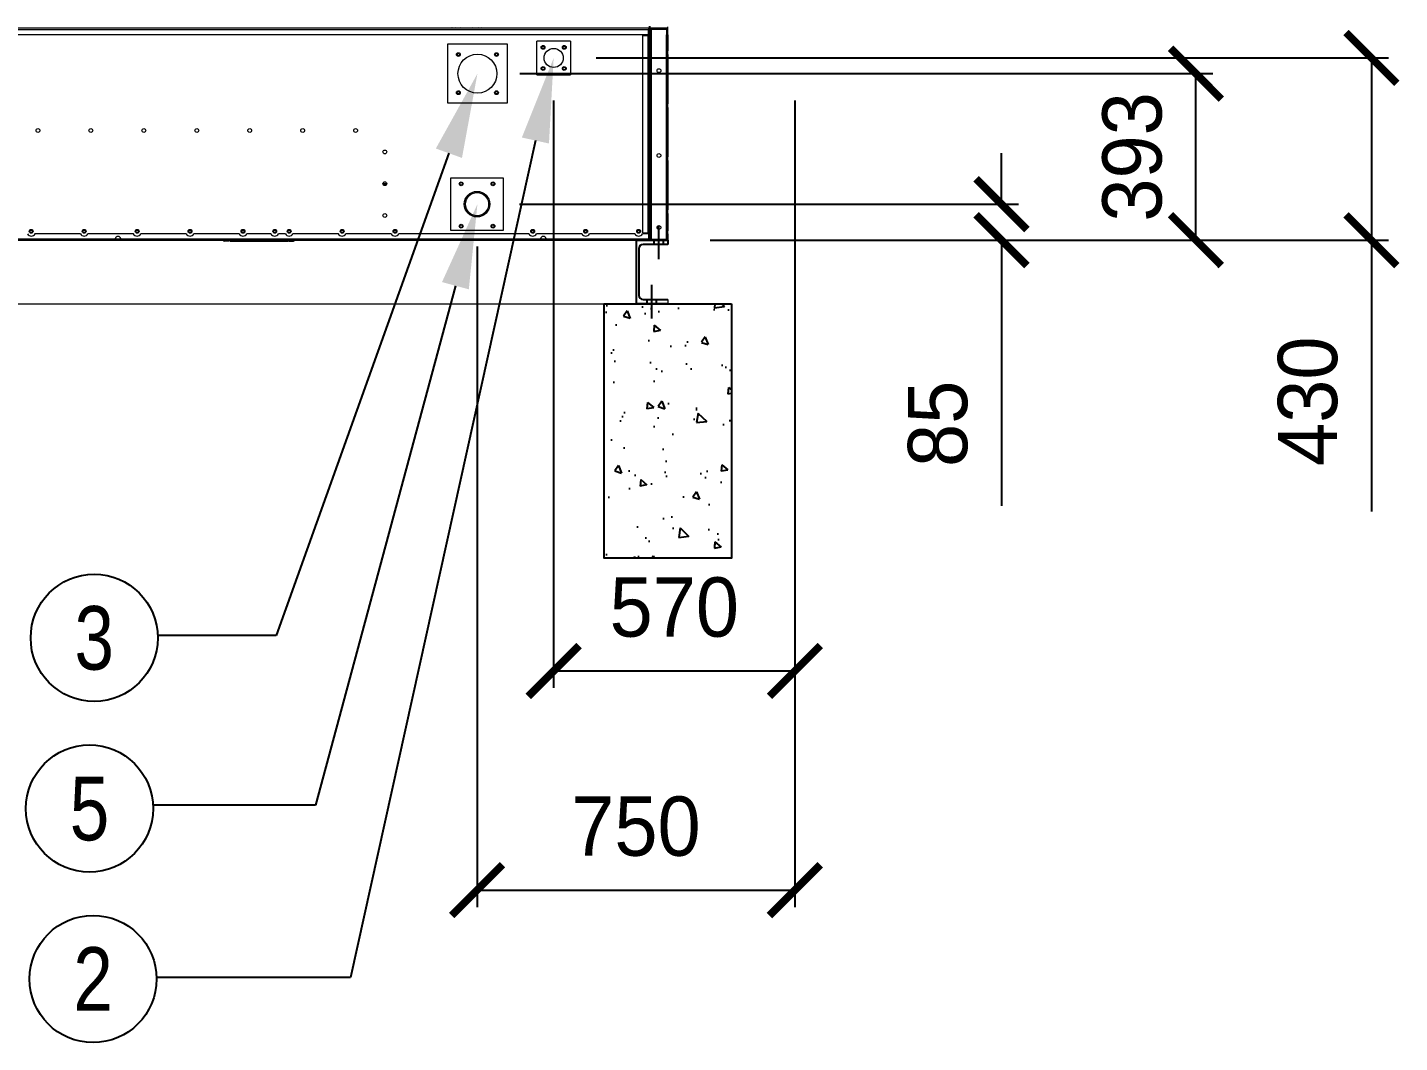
# Model space of a CAD drawing. Header units: millimetres. Extents: x 2023 to 34286, y 1728 to 24542.
# Drawn here: x 24474 to 27714, y 7797 to 10192 of the extents above; entities that cross this region are included whole.
import ezdxf
from ezdxf import colors
from ezdxf.entities.mleader import LeaderData, LeaderLine
from ezdxf.enums import TextEntityAlignment as Align
from ezdxf.math import Vec2, Vec3

# ---------------------------------------------------------------- set-up
doc = ezdxf.new("R2010")
doc.units = ezdxf.units.MM
doc.linetypes.add('CENTERX2', pattern=[4, 2.5, -0.5, 0.5, -0.5])
doc.layers.add('냉각탑_dim', color=1, linetype='Continuous')
doc.layers.add('냉각탑_text', color=3, linetype='Continuous')
doc.styles.add('HY울릉도L', font='')
doc.styles.get("Standard").update_dxf_attribs({"font": 'arial.ttf'})
doc.styles.get('HY울릉도L').set_extended_font_data('HY울릉도L')
doc.dimstyles.new('성지DIM', dxfattribs={"dimtxt": 3.5, "dimasz": 3, "dimexe": 1, "dimexo": 2.5, "dimgap": 2, "dimtad": 1, "dimdec": 0, "dimzin": 3, "dimdsep": 46, "dimtxsty": 'HY울릉도L', "dimblk": 'ARCHTICK', "dimcen": -2, "dimclrd": 256, "dimclre": 256, "dimclrt": 7, "dimadec": 0, "dimazin": 0, "dimtfac": 1, "dimtdec": 0, "dimtofl": 0, "dimtmove": 0, "dimatfit": 3, "dimfxl": 1, "dimtolj": 1, "dimtzin": 0, "dimlwe": -1, "dimarcsym": 0})

# ---------------------------------------------------------------- blocks, each defined once
blk = doc.blocks.new('_ArchTick')
at = {"color": 0, "linetype": 'ByBlock', "const_width": 0.15}
blk.add_lwpolyline([(-0.5, -0.5), (0.5, 0.5)], dxfattribs=at)
blk = doc.blocks.new('*D230')
at = {"layer": 'Defpoints', "color": 0, "transparency": 16777216}
for p in [(25535.8, 9775.2), (25986.2, 9690.2), (26774.1, 9690.2)]:
    blk.add_point(p, dxfattribs=at)
at = {"layer": '냉각탑_dim', "lineweight": -2, "transparency": 16777216}
for p, q in [((26774.1, 9775.2), (26774.1, 9895.2)), ((26774.1, 9690.2), (26774.1, 9063.5))]:
    blk.add_line(p, q, dxfattribs=at)
at = {"layer": '냉각탑_dim', "transparency": 16777216}
for p, q in [((25635.8, 9775.2), (26814.1, 9775.2)), ((26086.2, 9690.2), (26814.1, 9690.2))]:
    blk.add_line(p, q, dxfattribs=at)
at = {"layer": '냉각탑_dim', "lineweight": -2, "transparency": 16777216, "xscale": 120, "yscale": 120, "zscale": 120}
for p, rotation in [((26774.1, 9775.2), 270), ((26774.1, 9690.2), 90)]:
    blk.add_blockref('_ArchTick', p, dxfattribs=dict(at, rotation=rotation))
at = {"layer": '냉각탑_dim', "color": 7, "transparency": 16777216, "insert": (26624.1, 9256.9), "char_height": 140, "attachment_point": 5, "rotation": 90, "style": 'HY울릉도L'}
blk.add_mtext('\\A1;85', dxfattribs=at)
blk = doc.blocks.new('*D231')
at = {"layer": 'Defpoints', "color": 0, "transparency": 16777216}
for p in [(25536.7, 10083.2), (27233.1, 10083.2), (25986.2, 9690.2)]:
    blk.add_point(p, dxfattribs=at)
at = {"layer": '냉각탑_dim', "transparency": 16777216}
for p, q in [((25636.7, 10083.2), (27273.1, 10083.2)), ((26086.2, 9690.2), (27273.1, 9690.2))]:
    blk.add_line(p, q, dxfattribs=at)
at = {"layer": '냉각탑_dim', "lineweight": -2, "transparency": 16777216}
blk.add_line((27233.1, 9690.2), (27233.1, 10083.2), dxfattribs=at)
at = {"layer": '냉각탑_dim', "lineweight": -2, "transparency": 16777216, "xscale": 120, "yscale": 120, "zscale": 120}
for p, rotation in [((27233.1, 10083.2), 90), ((27233.1, 9690.2), 270)]:
    blk.add_blockref('_ArchTick', p, dxfattribs=dict(at, rotation=rotation))
at = {"layer": '냉각탑_dim', "color": 7, "transparency": 16777216, "insert": (27083.1, 9886.7), "char_height": 140, "attachment_point": 5, "rotation": 90, "style": 'HY울릉도L'}
blk.add_mtext('\\A1;393', dxfattribs=at)
blk = doc.blocks.new('*D232')
at = {"layer": 'Defpoints', "color": 0, "transparency": 16777216}
for p in [(25716.7, 10120.2), (25986.2, 9690.2), (27647.5, 9690.2)]:
    blk.add_point(p, dxfattribs=at)
at = {"layer": '냉각탑_dim', "transparency": 16777216}
for p, q in [((25816.7, 10120.2), (27687.5, 10120.2)), ((26086.2, 9690.2), (27687.5, 9690.2))]:
    blk.add_line(p, q, dxfattribs=at)
at = {"layer": '냉각탑_dim', "lineweight": -2, "transparency": 16777216}
for p, q in [((27647.5, 10120.2), (27647.5, 9690.2)), ((27647.5, 9690.2), (27647.5, 9050.2))]:
    blk.add_line(p, q, dxfattribs=at)
at = {"layer": '냉각탑_dim', "lineweight": -2, "transparency": 16777216, "xscale": 120, "yscale": 120, "zscale": 120}
for p, rotation in [((27647.5, 10120.2), 90), ((27647.5, 9690.2), 270)]:
    blk.add_blockref('_ArchTick', p, dxfattribs=dict(at, rotation=rotation))
at = {"layer": '냉각탑_dim', "color": 7, "transparency": 16777216, "insert": (27497.5, 9310.2), "char_height": 140, "attachment_point": 5, "rotation": 90, "style": 'HY울릉도L'}
blk.add_mtext('\\A1;430', dxfattribs=at)
blk = doc.blocks.new('*D233')
at = {"layer": 'Defpoints', "color": 0, "transparency": 16777216}
for p in [(25716.7, 10120.2), (26286.2, 10120.2), (26286.2, 8673.6)]:
    blk.add_point(p, dxfattribs=at)
at = {"layer": '냉각탑_dim', "transparency": 16777216}
for p, q in [((25716.7, 10020.2), (25716.7, 8633.6)), ((26286.2, 10020.2), (26286.2, 8633.6))]:
    blk.add_line(p, q, dxfattribs=at)
at = {"layer": '냉각탑_dim', "lineweight": -2, "transparency": 16777216}
blk.add_line((25716.7, 8673.6), (26286.2, 8673.6), dxfattribs=at)
at = {"layer": '냉각탑_dim', "lineweight": -2, "transparency": 16777216, "xscale": 120, "yscale": 120, "zscale": 120, "rotation": 180}
blk.add_blockref('_ArchTick', (25716.7, 8673.6), dxfattribs=at)
at = {"layer": '냉각탑_dim', "lineweight": -2, "transparency": 16777216, "xscale": 120, "yscale": 120, "zscale": 120}
blk.add_blockref('_ArchTick', (26286.2, 8673.6), dxfattribs=at)
at = {"layer": '냉각탑_dim', "color": 7, "transparency": 16777216, "insert": (26001.5, 8823.6), "char_height": 140, "attachment_point": 5, "style": 'HY울릉도L'}
blk.add_mtext('\\A1;570', dxfattribs=at)
blk = doc.blocks.new('*D234')
at = {"layer": 'Defpoints', "color": 0, "transparency": 16777216}
for p in [(25535.8, 9775.2), (26286.2, 9775.2), (26286.2, 8156.6)]:
    blk.add_point(p, dxfattribs=at)
at = {"layer": '냉각탑_dim', "transparency": 16777216}
for p, q in [((25535.8, 9675.2), (25535.8, 8116.6)), ((26286.2, 9675.2), (26286.2, 8116.6))]:
    blk.add_line(p, q, dxfattribs=at)
at = {"layer": '냉각탑_dim', "lineweight": -2, "transparency": 16777216}
blk.add_line((25535.8, 8156.6), (26286.2, 8156.6), dxfattribs=at)
at = {"layer": '냉각탑_dim', "lineweight": -2, "transparency": 16777216, "xscale": 120, "yscale": 120, "zscale": 120, "rotation": 180}
blk.add_blockref('_ArchTick', (25535.8, 8156.6), dxfattribs=at)
at = {"layer": '냉각탑_dim', "lineweight": -2, "transparency": 16777216, "xscale": 120, "yscale": 120, "zscale": 120}
blk.add_blockref('_ArchTick', (26286.2, 8156.6), dxfattribs=at)
at = {"layer": '냉각탑_dim', "color": 7, "transparency": 16777216, "insert": (25911, 8306.6), "char_height": 140, "attachment_point": 5, "style": 'HY울릉도L'}
blk.add_mtext('\\A1;750', dxfattribs=at)
blk = doc.blocks.new('2')
at = {"color": 7, "lineweight": 20}
for p, q in [((25940.5, 10190.2), (22431.9, 10190.2)), ((25940.5, 10186.8), (22431.9, 10186.8)), ((23254.7, 10175.2), (25203.7, 10175.2)), ((22463.8, 9690.2), (25908.6, 9690.2))]:
    blk.add_line(p, q, dxfattribs=at)
at = {"color": 7, "lineweight": 20, "ltscale": 0.000832431}
for p, q in [((24487.7, 10190.2), (24487.7, 10192.2)), ((24490.5, 10190.2), (24490.5, 10192.2)), ((25045.5, 10190.2), (25045.5, 10192.2)), ((25048.3, 10190.2), (25048.3, 10192.2)), ((25656.7, 10190.2), (25656.7, 10192.2)), ((25659.5, 10190.2), (25659.5, 10192.2))]:
    blk.add_line(p, q, dxfattribs=at)
at = {"color": 7, "lineweight": 20, "ltscale": 0.000833333}
for p, q in [((24757.7, 10190.2), (24757.7, 10192.2)), ((24761.1, 10190.2), (24761.1, 10192.2)), ((24779.3, 10190.2), (24779.3, 10192.2)), ((24782.7, 10190.2), (24782.7, 10192.2)), ((25912.2, 10192.2), (25912.2, 10190.2)), ((25938.8, 10190.2), (25938.8, 10192.2)), ((25938.8, 10173.2), (25938.8, 10175.2)), ((25940.2, 10175.2), (25940.2, 10173.2)), ((25940.2, 10173.2), (25942.2, 10173.2)), ((25984.2, 10175.2), (25986.2, 10175.2)), ((25984.2, 10174.4), (25986.2, 10174.4)), ((25986.2, 10174.4), (25984.2, 10174.4)), ((25944.2, 9840.2), (25942.2, 9840.2)), ((25944.2, 9835.2), (25942.2, 9835.2)), ((24681.5, 9692.2), (24681.5, 9690.2)), ((24694.9, 9692.2), (24694.9, 9690.2)), ((24950.7, 9688.2), (24950.7, 9690.2)), ((25090.7, 9688.2), (25090.7, 9690.2)), ((25685.5, 9692.2), (25685.5, 9690.2)), ((25698.9, 9692.2), (25698.9, 9690.2)), ((25938.8, 9705.2), (25938.8, 9707.2))]:
    blk.add_line(p, q, dxfattribs=at)
at = {"color": 7, "lineweight": 20, "ltscale": 0.000833334}
for p, q in [((25085.5, 10192.2), (25085.5, 10190.2)), ((25619.5, 10192.2), (25619.5, 10190.2)), ((25940.2, 9707.2), (25940.2, 9705.2))]:
    blk.add_line(p, q, dxfattribs=at)
at = {"color": 7, "lineweight": 20, "ltscale": 0.307}
blk.add_line((25203.7, 10175.2), (25940.5, 10175.2), dxfattribs=at)
at = {"color": 7, "lineweight": 20, "ltscale": 0.001149}
for p, q in [((25475.3, 10192.2), (25477.2, 10190.2)), ((25475.9, 10192.2), (25477.8, 10190.2)), ((25483, 10192.2), (25484.9, 10190.2)), ((25498.5, 10190.2), (25496.6, 10192.2)), ((25524.1, 10192.2), (25526, 10190.2)), ((25539.6, 10190.2), (25537.7, 10192.2)), ((25546.7, 10190.2), (25544.8, 10192.2))]:
    blk.add_line(p, q, dxfattribs=at)
at = {"color": 7, "lineweight": 20, "ltscale": 0.00083243}
for p, q in [((25663.9, 10190.2), (25663.9, 10192.2)), ((25669.1, 10190.2), (25669.1, 10192.2)), ((25733.7, 10190.2), (25733.7, 10192.2)), ((25738.9, 10190.2), (25738.9, 10192.2)), ((25739.1, 10190.2), (25739.1, 10192.2))]:
    blk.add_line(p, q, dxfattribs=at)
at = {"color": 7, "lineweight": 20, "ltscale": 0.004833}
for p, q in [((25927.2, 10173.2), (25938.8, 10173.2)), ((25940.5, 10175.2), (25940.5, 10186.8)), ((25984.2, 10175.2), (25984.2, 10186.8)), ((25986.2, 10175.2), (25986.2, 10186.8)), ((24950.7, 9688.2), (24939.1, 9688.2)), ((25090.7, 9688.2), (25102.3, 9688.2)), ((25927.2, 9707.2), (25938.8, 9707.2)), ((25940.5, 9705.2), (25940.5, 9693.6))]:
    blk.add_line(p, q, dxfattribs=at)
at = {"color": 7, "lineweight": 20, "ltscale": 0.194167}
for p, q in [((25927.2, 9707.2), (25927.2, 10173.2)), ((25938.8, 10173.2), (25938.8, 9707.2)), ((25942.2, 10173.2), (25942.2, 9707.2))]:
    blk.add_line(p, q, dxfattribs=at)
at = {"color": 7, "lineweight": 20, "ltscale": 0.001417}
for p, q in [((25938.8, 10173.2), (25942.2, 10173.2)), ((25940.5, 10190.2), (25940.5, 10186.8)), ((25938.8, 9707.2), (25942.2, 9707.2)), ((25940.5, 9690.2), (25940.5, 9693.6)), ((25982.8, 9691.9), (25986.2, 9691.9))]:
    blk.add_line(p, q, dxfattribs=at)
at = {"color": 7, "lineweight": 20, "ltscale": 0.000882011}
blk.add_line((25940.2, 10192.3), (25940.2, 10190.2), dxfattribs=at)
at = {"color": 7, "lineweight": 20, "ltscale": 0.000708333}
for p, q in [((25940.5, 10188.2), (25942.2, 10188.2)), ((25940.5, 10187.3), (25942.2, 10187.3)), ((25940.5, 9693.1), (25942.2, 9693.1)), ((25940.5, 9692.2), (25942.2, 9692.2)), ((25947.6, 9691.9), (25947.6, 9690.2)), ((25984.2, 9691.9), (25984.2, 9690.2))]:
    blk.add_line(p, q, dxfattribs=at)
at = {"color": 7, "lineweight": 20, "ltscale": 0.003208}
blk.add_line((25942.2, 10195), (25942.2, 10187.3), dxfattribs=at)
at = {"color": 7, "lineweight": 20, "ltscale": 0.000375}
for p, q in [((25942.2, 10187.3), (25942.2, 10188.2)), ((25942.2, 10187.3), (25942.2, 10188.2)), ((25942.2, 9693.1), (25942.2, 9692.2)), ((25942.2, 9693.1), (25942.2, 9692.2)), ((25942.2, 9693.1), (25942.2, 9692.2)), ((25942.2, 9693.1), (25942.2, 9692.2)), ((25942.2, 9693.1), (25942.2, 9692.2)), ((25942.2, 9693.1), (25942.2, 9692.2))]:
    blk.add_line(p, q, dxfattribs=at)
at = {"color": 7, "lineweight": 20, "ltscale": 0.005875}
for p, q in [((25942.2, 10173.2), (25942.2, 10187.3)), ((25984.2, 10188.5), (25984.2, 10174.4)), ((25942.2, 9693.1), (25942.2, 9707.2))]:
    blk.add_line(p, q, dxfattribs=at)
at = {"color": 7, "lineweight": 20, "ltscale": 0.00337}
blk.add_line((25944.2, 10186.8), (25944.2, 10194.9), dxfattribs=at)
at = {"color": 7, "lineweight": 20, "ltscale": 0.2055}
blk.add_line((25944.2, 9693.6), (25944.2, 10186.8), dxfattribs=at)
at = {"color": 7, "lineweight": 20, "ltscale": 0.001131}
for p, q in [((25944.9, 10188.5), (25947.6, 10188.5)), ((25944.9, 9691.9), (25947.6, 9691.9))]:
    blk.add_line(p, q, dxfattribs=at)
at = {"color": 7, "lineweight": 20, "ltscale": 0.000414935}
for p, q in [((25945.9, 10188.5), (25945.2, 10189.2)), ((25943.2, 9843.2), (25943.9, 9843.9)), ((25945.9, 9691.9), (25945.2, 9691.2))]:
    blk.add_line(p, q, dxfattribs=at)
at = {"color": 7, "lineweight": 20, "ltscale": 0.000833944}
blk.add_line((25947.6, 10190.2), (25947.6, 10192.2), dxfattribs=at)
at = {"color": 7, "lineweight": 20, "ltscale": 0.014667}
for p, q in [((25982.8, 10190.2), (25947.6, 10190.2)), ((25982.8, 9691.9), (25947.6, 9691.9))]:
    blk.add_line(p, q, dxfattribs=at)
at = {"color": 7, "lineweight": 20, "ltscale": 0.000708334}
blk.add_line((25947.6, 10188.5), (25947.6, 10190.2), dxfattribs=at)
at = {"color": 7, "lineweight": 20, "ltscale": 0.01525}
for p, q in [((25947.6, 10188.5), (25984.2, 10188.5)), ((25984.2, 9690.2), (25947.6, 9690.2))]:
    blk.add_line(p, q, dxfattribs=at)
at = {"color": 7, "lineweight": 20, "ltscale": 0.206917}
blk.add_line((25947.6, 9691.9), (25947.6, 10188.5), dxfattribs=at)
at = {"color": 7, "lineweight": 20, "ltscale": 0.000833304}
blk.add_line((25982.8, 10190.2), (25982.8, 10192.2), dxfattribs=at)
at = {"color": 7, "lineweight": 20, "ltscale": 0.201042}
for p, q in [((25982.8, 9691.9), (25982.8, 10174.4)), ((25986.2, 9691.9), (25986.2, 10174.4))]:
    blk.add_line(p, q, dxfattribs=at)
at = {"color": 7, "lineweight": 20, "ltscale": 0.000583333}
blk.add_line((25984.2, 10174.4), (25982.8, 10174.4), dxfattribs=at)
at = {"color": 7, "lineweight": 20, "ltscale": 0.000332419}
blk.add_line((25984.2, 10175.2), (25984.2, 10174.4), dxfattribs=at)
at = {"color": 7, "lineweight": 20, "ltscale": 0.002832}
blk.add_line((25986.2, 10186.8), (25986.2, 10193.6), dxfattribs=at)
at = {"color": 7, "lineweight": 20, "ltscale": 0.00033333}
blk.add_line((25986.2, 10174.4), (25986.2, 10175.2), dxfattribs=at)
at = {"color": 7, "lineweight": 20, "ltscale": 0.011892}
blk.add_line((25986.2, 10174.4), (25986.2, 10145.9), dxfattribs=at)
at = {"color": 7, "lineweight": 20, "ltscale": 0.058333}
for p, q in [((25466.7, 10013.2), (25466.7, 10153.2)), ((25466.7, 10153.2), (25606.7, 10153.2)), ((25606.7, 10153.2), (25606.7, 10013.2)), ((25606.7, 10013.2), (25466.7, 10013.2))]:
    blk.add_line(p, q, dxfattribs=at)
at = {"color": 7, "lineweight": 20, "ltscale": 0.044444}
for p, q in [((25756.7, 10160.2), (25676.7, 10160.2)), ((25676.7, 10080.2), (25676.7, 10160.2)), ((25756.7, 10160.2), (25756.7, 10080.2)), ((25676.7, 10080.2), (25756.7, 10080.2))]:
    blk.add_line(p, q, dxfattribs=at)
at = {"color": 7, "lineweight": 20, "ltscale": 0.003608}
for p, q in [((25986.2, 10145.9), (25986.2, 10137.2)), ((25986.2, 10128.5), (25986.2, 10137.2)), ((25986.2, 10020.9), (25986.2, 10012.2)), ((25986.2, 10003.5), (25986.2, 10012.2)), ((25986.2, 9895.9), (25986.2, 9887.2)), ((25986.2, 9878.5), (25986.2, 9887.2)), ((25986.2, 9770.9), (25986.2, 9762.2)), ((25986.2, 9753.5), (25986.2, 9762.2)), ((25986.2, 9720.9), (25986.2, 9712.2)), ((25986.2, 9703.5), (25986.2, 9712.2))]:
    blk.add_line(p, q, dxfattribs=at)
at = {"color": 7, "lineweight": 20, "ltscale": 0.044866}
for p, q in [((25986.2, 10128.5), (25986.2, 10020.9)), ((25986.2, 10003.5), (25986.2, 9895.9)), ((25986.2, 9878.5), (25986.2, 9770.9))]:
    blk.add_line(p, q, dxfattribs=at)
at = {"color": 7, "lineweight": 20, "ltscale": 2.97138e-06}
for p, q in [((25942.2, 9851.8), (25942.2, 9851.8)), ((25942.2, 9846.8), (25942.2, 9846.8)), ((25942.2, 9841.8), (25942.2, 9841.8)), ((25942.2, 9836.8), (25942.2, 9836.8))]:
    blk.add_line(p, q, dxfattribs=at)
at = {"color": 7, "lineweight": 20, "ltscale": 0.003726}
blk.add_line((25313.7, 9824), (25322.6, 9824), dxfattribs=at)
at = {"color": 7, "lineweight": 20, "ltscale": 0.002875}
blk.add_line((25314.7, 9820.6), (25321.6, 9820.6), dxfattribs=at)
at = {"color": 7, "lineweight": 20, "ltscale": 0.051667}
blk.add_line((25473.8, 9837.2), (25597.8, 9837.2), dxfattribs=at)
at = {"color": 7, "lineweight": 20, "ltscale": 0.05}
for p, q in [((25473.8, 9713.2), (25473.8, 9837.2)), ((25597.8, 9837.2), (25597.8, 9713.2))]:
    blk.add_line(p, q, dxfattribs=at)
at = {"color": 7, "lineweight": 20, "ltscale": 0.000833171}
for p, q in [((25942.2, 9837), (25944.2, 9837)), ((25942.2, 9835.2), (25944.2, 9835.2))]:
    blk.add_line(p, q, dxfattribs=at)
at = {"color": 7, "lineweight": 20, "ltscale": 0.000547189}
blk.add_line((25942.9, 9843.9), (25944.2, 9843.9), dxfattribs=at)
at = {"color": 7, "lineweight": 20, "ltscale": 0.000834318}
for p, q in [((25986.2, 9820.2), (25986.2, 9820.2)), ((25986.2, 9710.2), (25986.2, 9710.2))]:
    blk.add_line(p, q, dxfattribs=at)
at = {"color": 7, "lineweight": 20, "ltscale": 0.000834992}
blk.add_line((25986.2, 9817), (25986.2, 9817), dxfattribs=at)
at = {"color": 7, "lineweight": 20, "ltscale": 0.013616}
blk.add_line((25986.2, 9753.5), (25986.2, 9720.9), dxfattribs=at)
at = {"color": 1, "linetype": 'CENTERX2', "ltscale": 50}
for p, q in [((25965.2, 9645.2), (25965.2, 9725.2)), ((25948.7, 9505.2), (25948.7, 9585.2))]:
    blk.add_line(p, q, dxfattribs=at)
at = {"color": 7, "lineweight": 20, "ltscale": 0.17433}
blk.add_line((24263.1, 9690.2), (24681.5, 9690.2), dxfattribs=at)
at = {"color": 7, "lineweight": 20, "ltscale": 0.171731}
blk.add_line((24269.2, 9693.6), (24681.4, 9693.6), dxfattribs=at)
at = {"color": 7, "lineweight": 20, "ltscale": 0.044641}
for p, q in [((24599.3, 9705.2), (24492.1, 9705.2)), ((24724.3, 9705.2), (24617.1, 9705.2)), ((24849.3, 9705.2), (24742.1, 9705.2)), ((24974.3, 9705.2), (24867.1, 9705.2)), ((25208.3, 9705.2), (25101.1, 9705.2)), ((25333.3, 9705.2), (25226.1, 9705.2)), ((25658.3, 9705.2), (25351.1, 9705.2)), ((25783.3, 9705.2), (25676.1, 9705.2)), ((25908.3, 9705.2), (25801.1, 9705.2))]:
    blk.add_line(p, q, dxfattribs=at)
at = {"color": 7, "lineweight": 20, "ltscale": 0.005698}
for p, q in [((24681.4, 9693.6), (24695, 9693.6)), ((25685.4, 9693.6), (25699, 9693.6))]:
    blk.add_line(p, q, dxfattribs=at)
at = {"color": 7, "lineweight": 20, "ltscale": 0.005614}
for p, q in [((24681.5, 9692.2), (24694.9, 9692.2)), ((24681.5, 9690.2), (24694.9, 9690.2)), ((25685.5, 9692.2), (25698.9, 9692.2)), ((25685.5, 9690.2), (25698.9, 9690.2))]:
    blk.add_line(p, q, dxfattribs=at)
at = {"color": 7, "lineweight": 20, "ltscale": 0.412719}
blk.add_line((24694.9, 9690.2), (25685.5, 9690.2), dxfattribs=at)
at = {"color": 7, "lineweight": 20, "ltscale": 0.412635}
blk.add_line((24695, 9693.6), (25685.4, 9693.6), dxfattribs=at)
at = {"color": 7, "lineweight": 20, "ltscale": 0.000833651}
for p, q in [((24952.7, 9688.2), (24952.7, 9690.2)), ((25088.7, 9688.2), (25088.7, 9690.2))]:
    blk.add_line(p, q, dxfattribs=at)
at = {"color": 7, "lineweight": 20, "ltscale": 0.056667}
blk.add_line((24952.7, 9688.2), (25088.7, 9688.2), dxfattribs=at)
at = {"color": 7, "lineweight": 20, "ltscale": 0.023808}
blk.add_line((25049.3, 9705.2), (24992.1, 9705.2), dxfattribs=at)
at = {"color": 7, "lineweight": 20, "ltscale": 0.006725}
blk.add_line((25083.3, 9705.2), (25067.1, 9705.2), dxfattribs=at)
at = {"color": 7, "lineweight": 20, "ltscale": 0.00439}
blk.add_line((25597.8, 9713.2), (25473.8, 9713.2), dxfattribs=at)
at = {"color": 7, "lineweight": 20, "ltscale": 0.100651}
blk.add_line((25698.9, 9690.2), (25940.5, 9690.2), dxfattribs=at)
at = {"color": 7, "lineweight": 20, "ltscale": 0.100609}
blk.add_line((25699, 9693.6), (25940.5, 9693.6), dxfattribs=at)
at = {"color": 7, "lineweight": 20, "ltscale": 0.004083}
blk.add_line((25908.6, 9690.2), (25918.4, 9690.2), dxfattribs=at)
at = {"color": 7, "lineweight": 25, "ltscale": 0.125}
for p, q in [((25911.2, 9690.2), (25986.2, 9690.2)), ((25986.2, 9540.2), (25911.2, 9540.2))]:
    blk.add_line(p, q, dxfattribs=at)
at = {"ltscale": 25}
blk.add_line((25911.2, 9690.2), (25911.2, 9540.2), dxfattribs=at)
at = {"color": 7, "lineweight": 20, "ltscale": 0.026917}
blk.add_line((25983, 9690.2), (25918.4, 9690.2), dxfattribs=at)
at = {"color": 7, "lineweight": 20, "ltscale": 0.005987}
blk.add_line((25940.5, 9705.2), (25926.1, 9705.2), dxfattribs=at)
at = {"color": 7, "lineweight": 20, "ltscale": 0.002958}
blk.add_line((25947.6, 9690.2), (25940.5, 9690.2), dxfattribs=at)
at = {"color": 7, "lineweight": 20, "ltscale": 0.000128159}
blk.add_line((25941.9, 9707.2), (25942.2, 9707.2), dxfattribs=at)
at = {"color": 7, "lineweight": 20, "ltscale": 0.000832339}
blk.add_line((25942.2, 9695.2), (25944.2, 9695.2), dxfattribs=at)
at = {"color": 7, "lineweight": 20, "ltscale": 0.000837582}
blk.add_line((25942.2, 9693.4), (25944.2, 9693.4), dxfattribs=at)
at = {"color": 7, "lineweight": 20, "ltscale": 0.000374986}
blk.add_line((25942.2, 9692.2), (25942.2, 9693.1), dxfattribs=at)
for p, q in [((25954.2, 9680.2), (25954.2, 9690.2)), ((25976.2, 9680.2), (25976.2, 9690.2)), ((25937.7, 9540.2), (25937.7, 9550.2)), ((25959.7, 9540.2), (25959.7, 9550.2))]:
    blk.add_line(p, q)
at = {"lineweight": 20}
for p in [(25984.2, 9690.2), (25986.2, 9691.9)]:
    blk.add_line(p, (25986.2, 9690.2), dxfattribs=at)
at = {"color": 7, "lineweight": 20, "ltscale": 0.001168}
blk.add_line((25986.2, 9705.2), (25986.2, 9702.4), dxfattribs=at)
at = {"color": 7, "lineweight": 20, "ltscale": 0.00485}
blk.add_line((25986.2, 9703.5), (25986.2, 9691.9), dxfattribs=at)
at = {"color": 7, "lineweight": 20, "ltscale": 0.003775}
blk.add_line((25986.2, 9693.6), (25986.2, 9702.7), dxfattribs=at)
at = {"color": 7, "lineweight": 25, "ltscale": 0.008333}
blk.add_line((25986.2, 9690.2), (25986.2, 9680.2), dxfattribs=at)
at = {"color": 7, "lineweight": 25, "ltscale": 0.091667}
blk.add_line((25917.7, 9670.2), (25917.7, 9560.2), dxfattribs=at)
at = {"color": 7, "lineweight": 25, "ltscale": 0.05125}
for p, q in [((25986.2, 9680.2), (25927.7, 9680.2)), ((25927.7, 9550.2), (25986.2, 9550.2))]:
    blk.add_line(p, q, dxfattribs=at)
at = {"lineweight": 5}
blk.add_line((22461.2, 9540.2), (25911.2, 9540.2), dxfattribs=at)
at = {"color": 7, "lineweight": 15, "ltscale": 0.0625}
blk.add_line((25986.2, 9550.2), (25986.2, 9540.2), dxfattribs=at)
at = {"color": 7, "lineweight": 20}
for centre, radius in [((25691.7, 10145.2), 4.5), ((25691.7, 10145.2), 3), ((25716.7, 10120.2), 22.5), ((25741.7, 10145.2), 4.5), ((25741.7, 10145.2), 3), ((25491.7, 10128.2), 3), ((25536.7, 10083.2), 46), ((25581.7, 10128.2), 3), ((25691.7, 10095.2), 4.5), ((25691.7, 10095.2), 3), ((25741.7, 10095.2), 4.5), ((25741.7, 10095.2), 3), ((25965.2, 10090.2), 4.5), ((25491.7, 10038.2), 3), ((25581.7, 10038.2), 3), ((24499.1, 9949), 4.5), ((24624.1, 9949), 4.5), ((24749.1, 9949), 4.5), ((24874.1, 9949), 4.5), ((24999.1, 9949), 4.5), ((25124.1, 9949), 4.5), ((25249.1, 9949), 4.5), ((25318.1, 9898.5), 4.5), ((25965.2, 9890.2), 4.5), ((25318.1, 9823.5), 4.5), ((25498.3, 9823.2), 4.5), ((25498.3, 9823.2), 3), ((25573.3, 9823.2), 4.5), ((25573.3, 9823.2), 3), ((25535.8, 9775.2), 30.2), ((25535.8, 9775.2), 27.3), ((25318.1, 9748.5), 4.5), ((25498.3, 9723.2), 4.5), ((25498.3, 9723.2), 3), ((25573.3, 9723.2), 4.5), ((25573.3, 9723.2), 3), ((25965.2, 9720.2), 4.5), ((24483.2, 9711.2), 4.5), ((24483.2, 9711.2), 3), ((24608.2, 9711.2), 4.5), ((24608.2, 9711.2), 3), ((24733.2, 9711.2), 4.5), ((24733.2, 9711.2), 3), ((24858.2, 9711.2), 4.5), ((24858.2, 9711.2), 3), ((24983.2, 9711.2), 4.5), ((24983.2, 9711.2), 3), ((25058.2, 9711.2), 4.5), ((25058.2, 9711.2), 3), ((25092.2, 9711.2), 4.5), ((25092.2, 9711.2), 3), ((25217.2, 9711.2), 4.5), ((25217.2, 9711.2), 3), ((25342.2, 9711.2), 4.5), ((25342.2, 9711.2), 3), ((25667.2, 9711.2), 4.5), ((25667.2, 9711.2), 3), ((25792.2, 9711.2), 4.5), ((25792.2, 9711.2), 3), ((25917.2, 9711.2), 4.5), ((25917.2, 9711.2), 3)]:
    blk.add_circle(centre, radius, dxfattribs=at)
at = {"lineweight": 5}
for centre in [(25491.7, 10128.2), (25581.7, 10128.2), (25491.7, 10038.2), (25581.7, 10038.2)]:
    blk.add_circle(centre, 4.5, dxfattribs=at)
at = {"color": 7, "lineweight": 20}
for centre, radius, start, end in [((25938.8, 10186.8), 3.4, 0, 0.7721), ((25947.6, 10186.8), 3.4, 90, 180), ((25982.8, 10186.8), 3.4, 0, 90), ((25937, 9955), 5.2, 0, 0.6924), ((25945.6, 9845.6), 3.4, 180, 245.6843), ((25983, 9835), 5.2, 52.0246, 52.0532), ((25938.8, 9728.8), 3.4, 0, 0.2366), ((24483.2, 9709.7), 10, 206.7437, 333.2563), ((24608.2, 9709.7), 10, 206.7437, 333.2563), ((24697.8, 9691.3), 16.6, 171.9124, 179.4428), ((24688.2, 9692.1), 7, 12.3734, 167.6266), ((24678.6, 9691.3), 16.6, 0.5572, 8.0877), ((24733.2, 9709.7), 10, 206.7437, 333.2563), ((24858.2, 9709.7), 10, 206.7437, 333.2563), ((24939.1, 9691.6), 3.4, 204.3017, 270), ((24939.1, 9691.6), 1.4, 268.112, 270), ((24983.2, 9709.7), 10, 206.7437, 333.2563), ((25058.2, 9709.7), 10, 206.7437, 333.2563), ((25092.2, 9709.7), 10, 206.7437, 333.2563), ((25102.3, 9691.6), 3.4, 270, 335.6983), ((25102.3, 9691.6), 1.4, 270, 271.888), ((25217.2, 9709.7), 10, 206.7437, 333.2563), ((25342.2, 9709.7), 10, 206.7437, 333.2563), ((25667.2, 9709.7), 10, 206.7437, 333.2563), ((25701.8, 9691.3), 16.6, 171.9124, 179.4428), ((25692.2, 9692.1), 7, 12.3734, 167.6266), ((25682.6, 9691.3), 16.6, 0.5572, 8.0877), ((25792.2, 9709.7), 10, 206.7437, 333.2563), ((25917.2, 9709.7), 10, 206.7437, 333.2563), ((25938.8, 9693.6), 3.4, 299.9991, 335.6839), ((25947.6, 9693.6), 3.4, 180, 270), ((25982.8, 9693.6), 3.4, 294.3156, 330), ((25983, 9695.4), 5.2, 283.3156, 307.9754)]:
    blk.add_arc(centre, radius, start, end, dxfattribs=at)
at = {"color": 7, "lineweight": 25}
for centre, start, end in [((25927.7, 9670.2), 90, 180), ((25927.7, 9560.2), 180, 270)]:
    blk.add_arc(centre, 10, start, end, dxfattribs=at)
at = {"color": 7, "lineweight": 20}
for centre, major_axis, ratio, start_param, end_param in [((25938.8, 10002), (3.4, 0), 0.087156, 0, 0.009032), ((25938.8, 9851.8), (3.4, 0), 0.999969, 0, 0.017333), ((25938.8, 9846.8), (3.4, 0), 0.999969, 0, 0.015352), ((25938.8, 9846.8), (3.4, 0), 0.999969, 0, 0.015332), ((25938.8, 9841.8), (3.4, 0), 0.999969, 0, 0.013059), ((25938.8, 9841.8), (3.4, 0), 0.999969, 6.283185, 6.29622), ((25938.8, 9836.8), (3.4, 0), 0.999969, 6.283185, 6.293406), ((25938.8, 9811.6), (-3.4, 0), 0.999969, 3.125622, 3.141593), ((25938.8, 9806.6), (-3.4, 0), 0.999969, 3.125622, 3.141593), ((25938.8, 9801.6), (-3.4, 0), 0.999969, 3.131366, 3.141593)]:
    blk.add_ellipse(centre, major_axis=major_axis, ratio=ratio, start_param=start_param, end_param=end_param, dxfattribs=at)
for points in [[(25944.9, 10188.5), (25944.6, 10188.2), (25944.4, 10187.8), (25944.3, 10187.5), (25944.2, 10187.1), (25944.2, 10186.8)], [(25942.9, 9843.9), (25942.6, 9844.2), (25942.4, 9844.6), (25942.3, 9844.9), (25942.2, 9845.2), (25942.2, 9845.6)], [(24681.5, 9692.2), (24681.4, 9692.2), (24681.3, 9692.2), (24681.3, 9692.3), (24681.3, 9692.3), (24681.2, 9692.4)], [(24695.2, 9692.4), (24695.1, 9692.3), (24695.1, 9692.3), (24695.1, 9692.2), (24695, 9692.2), (24694.9, 9692.2)], [(25685.5, 9692.2), (25685.4, 9692.2), (25685.3, 9692.2), (25685.3, 9692.3), (25685.3, 9692.3), (25685.2, 9692.4)], [(25699.2, 9692.4), (25699.1, 9692.3), (25699.1, 9692.3), (25699.1, 9692.2), (25699, 9692.2), (25698.9, 9692.2)], [(25944.9, 9691.9), (25944.6, 9692.2), (25944.4, 9692.6), (25944.3, 9692.9), (25944.2, 9693.2), (25944.2, 9693.6)]]:
    blk.add_open_spline(points, degree=5, dxfattribs=at)
for points, knots in [([(24681.5, 9690.2), (24681.4, 9690.2), (24681.3, 9690.2), (24681.3, 9690.3), (24681.2, 9690.6), (24681.2, 9690.9), (24681.2, 9691.1), (24681.2, 9691.3), (24681.2, 9691.4)], [0, 0, 0, 0, 0, 0, 3.009, 3.009, 3.009, 4.870321, 4.870321, 4.870321, 4.870321, 4.870321, 4.870321]), ([(24695.2, 9691.4), (24695.2, 9691.1), (24695.2, 9690.8), (24695.2, 9690.5), (24695.1, 9690.3), (24695, 9690.2), (24695, 9690.2), (24695, 9690.2), (24694.9, 9690.2)], [0, 0, 0, 0, 0, 0, 3.956241, 3.956241, 3.956241, 4.866694, 4.866694, 4.866694, 4.866694, 4.866694, 4.866694]), ([(25685.5, 9690.2), (25685.4, 9690.2), (25685.3, 9690.2), (25685.3, 9690.3), (25685.2, 9690.6), (25685.2, 9690.9), (25685.2, 9691.1), (25685.2, 9691.3), (25685.2, 9691.4)], [0, 0, 0, 0, 0, 0, 3.009, 3.009, 3.009, 4.870321, 4.870321, 4.870321, 4.870321, 4.870321, 4.870321]), ([(25699.2, 9691.4), (25699.2, 9691.1), (25699.2, 9690.8), (25699.2, 9690.5), (25699.1, 9690.3), (25699, 9690.2), (25699, 9690.2), (25699, 9690.2), (25698.9, 9690.2)], [0, 0, 0, 0, 0, 0, 3.956241, 3.956241, 3.956241, 4.866694, 4.866694, 4.866694, 4.866694, 4.866694, 4.866694])]:
    blk.add_open_spline(points, degree=5, knots=knots, dxfattribs=at)

msp = doc.modelspace()

# ---------------------------------------------------------------- hatches: boundary and pattern name
h = msp.add_hatch()
h.set_pattern_fill('AR-CONC', color=4, angle=-90)
h.set_pattern_definition([(320, (-176147.3, 344320.18), (-15.939086, -182.18467), [19.05, -209.55]), (265, (-176147.3, 344320.18), (191.056845, 35.24342), [15.24, -167.64058]), (10.451445, (-176148.62, 344305), (175.11775, -146.94125), [16.19001, -178.090245]), (316.1842, (-176096.5, 344320.18), (-42.04233, -271.07904), [28.575, -314.325]), (6.63556, (-176100, 344297.6), (247.42612, -237.40413), [24.28502, -267.1356]), (261.18415, (-176096.5, 344320.18), (247.42612, -237.40413), [22.85997, -251.45973]), (291, (-176109.2, 344294.78), (-102.2652, -151.61439), [19.05, -209.55]), (236, (-176109.2, 344294.78), (184.18797, -61.80203), [15.24, -167.64]), (341.451445, (-176117.72, 344282.14), (81.92277, -213.41642), [16.19001, -178.08994]), (307.5, (-176147.294, 344320.18), (84.555039, -3.088603), [0, -165.608, 0, -170.18, 0, -168.275]), (277.5, (-176147.29, 344320.18), (100.180575, -66.819663), [0, -97.028, 0, -161.798, 0, -64.135]), (237.5, (-176147.294, 344376.82), (-5.728744, -135.590595), [0, -63.5, 0, -198.12, 0, -262.89]), (227.5, (-176147.29, 344402.22), (25.42649, -148.12918), [0, -82.55, 0, -131.572, 0, -186.69])])
h.paths.add_polyline_path([(25836.2, 9540.3), (25836.2, 8940.3), (26136.2, 8940.1), (26136.2, 9540.1)])

# ---------------------------------------------------------------- linework, layer by layer
at = {"ltscale": 500, "elevation": 0}
msp.add_lwpolyline([(26136.2, 9540.2), (26136.2, 8940.2), (25836.2, 8940.2), (25836.2, 9540.2)], close=True, dxfattribs=at)
at = {"layer": '냉각탑_dim', "linetype": 'ByBlock', "lineweight": -3}
for centre in [(24631.9, 8751.8), (24620.8, 8349), (24629.2, 7946.8)]:
    msp.add_circle(centre, 150, dxfattribs=at)

# ---------------------------------------------------------------- block references
msp.add_blockref('2', (0, 0))

# ---------------------------------------------------------------- texts
at = {"layer": '냉각탑_text', "width": 0.8}
for s, p in [('3', (24631.9, 8751.8)), ('5', (24620.8, 8349)), ('2', (24629.2, 7946.8))]:
    msp.add_text(s, height=150, dxfattribs=at).set_placement(p, align=Align.MIDDLE_CENTER)

# ---------------------------------------------------------------- dimensions: what is measured, and where the dimension line sits
at = {"layer": '냉각탑_dim'}
for base, p1, picture, middle in [((27647.5, 9690.2), (25716.7, 10120.2), '*D232', (27497.5, 9310.2)), ((26774.1, 9690.2), (25535.8, 9775.2), '*D230', (26624.1, 9256.9))]:
    dim = msp.add_linear_dim(base=base, p1=p1, p2=(25986.2, 9690.2), angle=90, dimstyle='성지DIM', override={"dimscale": 40}, dxfattribs=at)
    dim.commit()
    dim.dimension.update_dxf_attribs({"geometry": picture, "text_midpoint": middle})
dim = msp.add_linear_dim(base=(27233.1, 10083.2), p1=(25986.2, 9690.2), p2=(25536.7, 10083.2), angle=90, dimstyle='성지DIM', override={"dimscale": 40}, dxfattribs=at)
dim.commit()
dim.dimension.update_dxf_attribs({"geometry": '*D231', "text_midpoint": (27233.1, 9886.7), "dimtype": 160})
for base, p1, p2, picture, middle in [((26286.2048374, 8673.6321482), (25716.7048373, 10120.1902685), (26286.2048374, 10120.1902685), '*D233', (26001.4548373, 8823.6321482)), ((26286.2, 8156.6), (25535.8, 9775.2), (26286.2, 9775.2), '*D234', (25911, 8306.6))]:
    dim = msp.add_linear_dim(base=base, p1=p1, p2=p2, dimstyle='성지DIM', override={"dimscale": 40}, dxfattribs=at)
    dim.commit()
    dim.dimension.update_dxf_attribs({"geometry": picture, "text_midpoint": middle})

# ---------------------------------------------------------------- leaders
at = {"layer": '냉각탑_dim', "lineweight": -3}
ml = msp.add_multileader_mtext('Standard', dxfattribs=at)
ml.set_content('')
ml.set_leader_properties(color=256)
ml.build(insert=Vec2(0, 0))
ml.multileader.update_dxf_attribs({"text_right_attachment_type": 6, "dogleg_length": 5, "arrow_head_size": 199.5, "scale": 30})
ctx = ml.context
ctx.base_point, ctx.scale, ctx.char_height, ctx.arrow_head_size, ctx.landing_gap_size, ctx.plane_origin = Vec3(24779.2, 7950.1), 30, 7.18, 199.5, 3.59, Vec3(24800.6, 8814.2)
ctx.right_attachment, ctx.text_align_type = 6, 2
notes = []
notes.append((ctx, [(0, (1, 1, 0), (25236.7, 7950.1), (-1, 0), 457.5, [(0, [(25716.7, 10120.2)], 0, [])])]))
ctx.mtext, ml.multileader.dxf.content_type = None, 0
ml = msp.add_multileader_mtext('Standard', dxfattribs=at)
ml.set_content('')
ml.set_leader_properties(color=256)
ml.build(insert=Vec2(0, 0))
ml.multileader.update_dxf_attribs({"text_right_attachment_type": 6, "dogleg_length": 5, "arrow_head_size": 199.5, "scale": 30})
ctx = ml.context
ctx.base_point, ctx.scale, ctx.char_height, ctx.arrow_head_size, ctx.landing_gap_size, ctx.plane_origin = Vec3(24781.8, 8757.1), 30, 7.18, 199.5, 3.59, Vec3(24402.4, 8365.7)
ctx.right_attachment, ctx.text_align_type = 6, 2
notes.append((ctx, [(0, (1, 1, 0), (25061.3, 8757.1), (-1, 0), 279.5, [(0, [(25536.7, 10083.2)], 0, [])])]))
ctx.mtext, ml.multileader.dxf.content_type = None, 0
ml = msp.add_multileader_mtext('Standard', dxfattribs=at)
ml.set_content('')
ml.set_leader_properties(color=256)
ml.build(insert=Vec2(0, 0))
ml.multileader.update_dxf_attribs({"text_right_attachment_type": 6, "dogleg_length": 5, "arrow_head_size": 199.5, "scale": 30})
ctx = ml.context
ctx.base_point, ctx.scale, ctx.char_height, ctx.arrow_head_size, ctx.landing_gap_size, ctx.plane_origin = Vec3(24770.5, 8356.9), 30, 7.18, 199.5, 3.59, Vec3(25393.1, 8077.8)
ctx.right_attachment, ctx.text_align_type = 6, 2
notes.append((ctx, [(0, (1, 1, 0), (25154.1, 8356.9), (-1, 0), 383.5, [(0, [(25536.7, 9775.4)], 0, [])])]))
ctx.mtext, ml.multileader.dxf.content_type = None, 0
for ctx, leaders in notes:
    for number, flags, end, landing, length, lines in leaders:
        leader = LeaderData()
        leader.index, (leader.has_last_leader_line, leader.has_dogleg_vector, leader.attachment_direction) = number, flags
        leader.last_leader_point, leader.dogleg_vector, leader.dogleg_length = Vec3(end), Vec3(landing), length
        for number, points, colour, breaks in lines:
            line = LeaderLine()
            line.index, line.vertices, line.color, line.breaks = number, Vec3.list(points), colors.encode_raw_color(colour), breaks
            leader.lines.append(line)
        ctx.leaders.append(leader)

doc.saveas('drawing.dxf')
